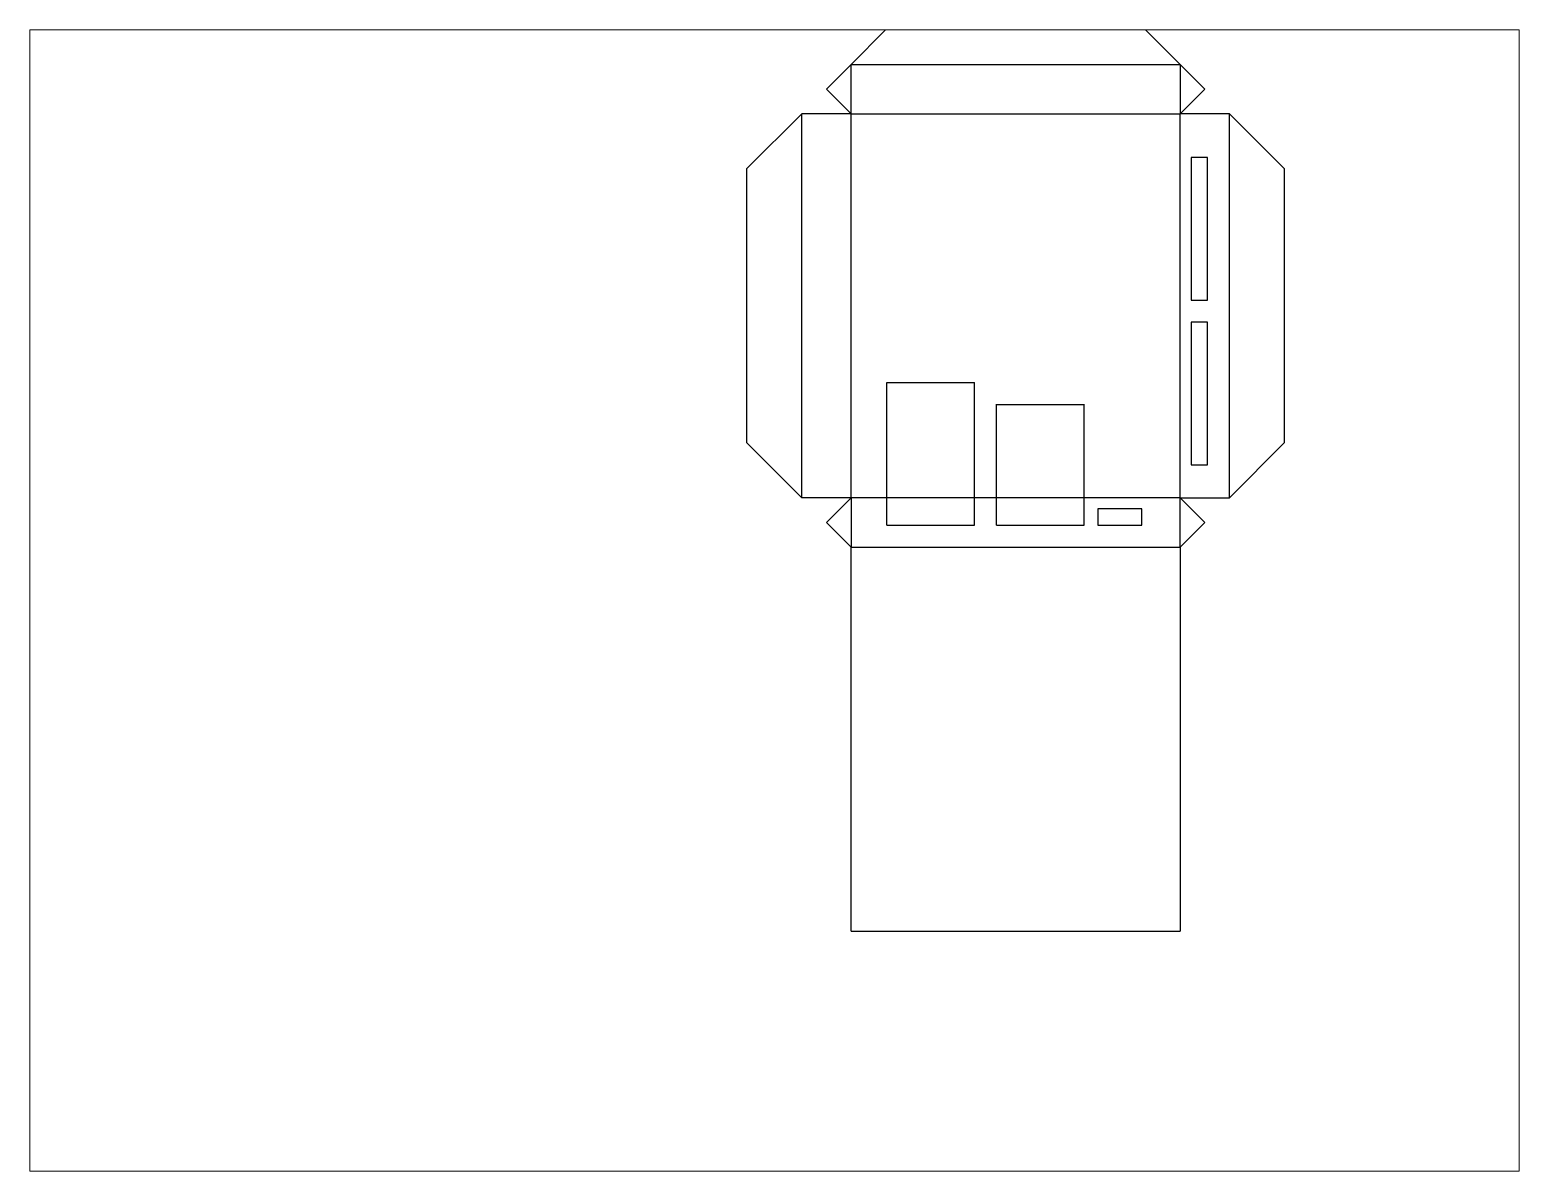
# Paper-space layout 'Layout1' of a CAD drawing. Header units: millimetres. Extents: x 1.07 to 9.62, y 0.82 to 7.37.
# The model-space entities are those that its viewports show. They can reach past a viewport. Long polylines and large blocks are cut down to what shows.
import ezdxf

# ---------------------------------------------------------------- set-up
doc = ezdxf.new("R2010")
doc.units = ezdxf.units.MM
doc.header["$MEASUREMENT"] = 0
doc.layers.add('_Annotations', color=1, linetype='Continuous', lineweight=25)
doc.layers.add('Layer 1', color=7, linetype='Continuous')

msp = doc.modelspace()

# ---------------------------------------------------------------- linework, layer by layer
at = {"layer": '_Annotations', "color": 253, "linetype": 'Continuous', "true_color": 0x999999}
for p, q in [((-60, 158), (-50, 168)), ((0, 158), (-10, 168)), ((-60, 158), (0, 158)), ((-60, 149), (-69, 149)), ((-69, 79), (-69, 149)), ((-60, 149), (0, 149)), ((0, 79), (0, 149)), ((9, 79), (9.02, 149)), ((9, 149), (19, 139)), ((-79, 89), (-79, 139)), ((19, 139), (19, 89)), ((-53.5, 81.07), (-53.5, 100)), ((-53.5, 100), (-37.48, 100)), ((-37.48, 81.07), (-37.48, 100)), ((-33.5, 81.07), (-33.5, 96.07)), ((-33.5, 96), (-17.48, 96)), ((-17.48, 81.07), (-17.48, 96.07)), ((9, 79), (19, 89)), ((-60, 79), (-69, 79)), ((-53.5, 74), (-53.5, 81.07)), ((-37.5, 74), (-37.5, 81.07)), ((-33.5, 74), (-33.5, 81.07)), ((-17.5, 74), (-17.5, 81.07)), ((-53.5, 74), (-37.5, 74)), ((-33.5, 74), (-17.5, 74)), ((-60, 0), (-60, 70)), ((0, 70), (0, 0)), ((-60, 0), (0, 0))]:
    msp.add_line(p, q, dxfattribs=at)
at = {"layer": '_Annotations', "color": 7, "linetype": 'Continuous'}
for p, q in [((-59.96, 158), (-64.46, 153.5)), ((0, 158), (4.5, 153.5)), ((-64.46, 153.5), (-59.96, 149)), ((4.5, 153.5), (0, 149)), ((-59.96, 79), (-64.46, 74.5)), ((0, 79), (4.5, 74.5)), ((-64.46, 74.5), (-59.96, 70)), ((4.5, 74.5), (0, 70))]:
    msp.add_line(p, q, dxfattribs=at)
at = {"layer": '_Annotations', "color": 252, "true_color": 0x939598}
msp.add_line((0, 79), (9, 79), dxfattribs=at)
at = {"layer": 'Layer 1', "color": 253, "true_color": 0x999999}
for p, q in [((-60, 149), (-60, 158)), ((0, 158), (0, 149))]:
    msp.add_line(p, q, dxfattribs=at)
at = {"layer": 'Layer 1', "color": 253, "linetype": 'Continuous', "true_color": 0x999999}
for p, q in [((-79, 139), (-69, 149)), ((-60, 79), (-60, 149)), ((-79, 89), (-69, 79)), ((0, 79), (-60, 79)), ((-60, 79), (-60, 70)), ((0, 70), (0, 79)), ((-60, 70), (0, 70))]:
    msp.add_line(p, q, dxfattribs=at)
at = {"layer": 'Layer 1', "linetype": 'Continuous'}
for p, q in [((5, 141), (2, 141)), ((2, 141), (2, 115)), ((5, 115), (5, 141)), ((2, 115), (5, 115)), ((5, 111), (2, 111)), ((2, 111), (2, 85)), ((5, 85), (5, 111)), ((2, 85), (5, 85)), ((-7, 77), (-15, 77)), ((-15, 77), (-15, 74)), ((-7, 74), (-7, 77)), ((-15, 74), (-7, 74))]:
    msp.add_line(p, q, dxfattribs=at)
at = {"layer": 'Layer 1', "color": 253, "linetype": 'Continuous', "true_color": 0x999999}
msp.add_lwpolyline([(9, 149), (0, 149)], dxfattribs=at)
at = {"layer": 'Layer 1', "color": 252, "true_color": 0x939598}
msp.add_lwpolyline([(9, 149), (9.02, 149)], dxfattribs=at)

psp = doc.layouts.get("Layout1")

# ---------------------------------------------------------------- viewports
at = {"layer": '0'}
psp.add_viewport(center=(5.3425, 4.0925), size=(8.548, 6.547999), view_center_point=(-73.9716, 60.2586), view_height=208.08, dxfattribs=at)

doc.saveas('drawing.dxf')
